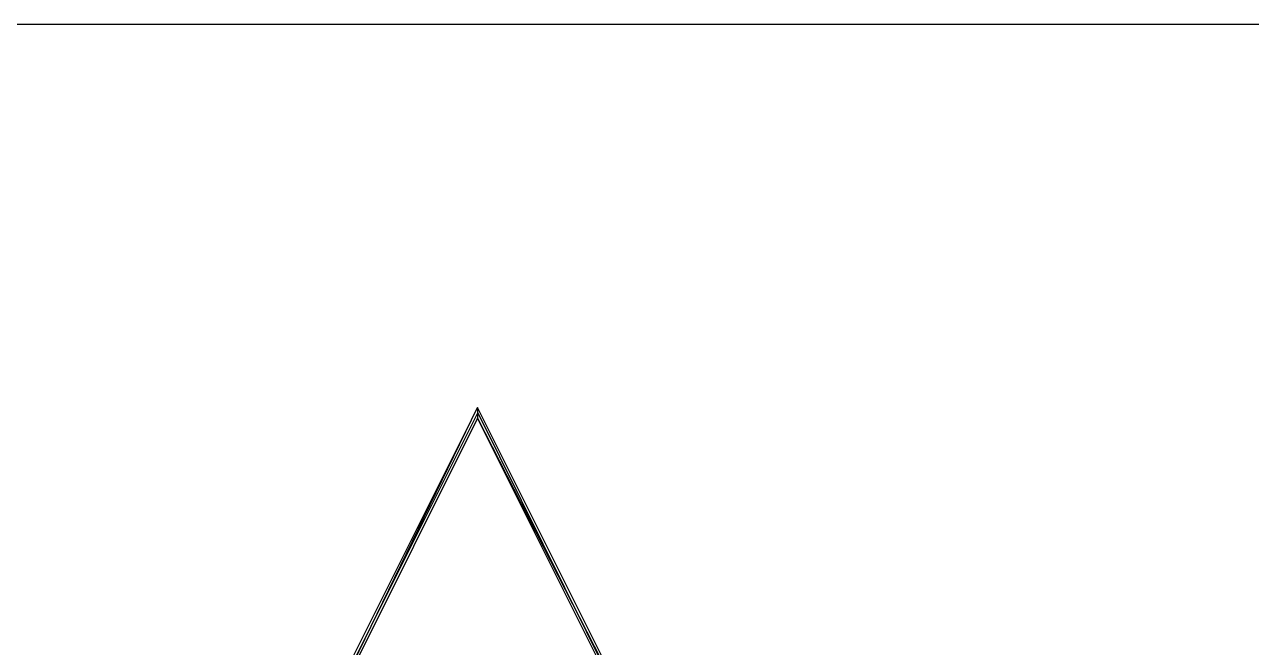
# Model space of a CAD drawing. Header units: millimetres. Extents: x 10 to 831, y 7 to 587.
# Drawn here: x 733.51 to 748.39, y 94.42 to 101.98 of the extents above; entities that cross this region are included whole.
import ezdxf

# ---------------------------------------------------------------- set-up
doc = ezdxf.new("R2010")
doc.units = ezdxf.units.MM
doc.layers.get('0').update_dxf_attribs({"linetype": 'CONTINUOUS'})

msp = doc.modelspace()

# ---------------------------------------------------------------- linework, layer by layer
at = {"color": 0}
msp.add_line((825.779, 101.977), (722.655, 101.977), dxfattribs=at)
at = {"color": 9}
for p, q in [((739.006, 97.3307), (736.223, 91.7649)), ((739.006, 97.3307), (736.223, 91.7649)), ((736.332, 91.8393), (739.006, 97.3307)), ((736.332, 91.8393), (739.006, 97.3307)), ((736.332, 91.8393), (739.006, 97.3307)), ((736.332, 91.8393), (739.006, 97.3307)), ((739.006, 97.3307), (739.006, 97.204)), ((739.006, 97.3307), (739.006, 97.204)), ((741.906, 91.5321), (739.006, 97.3307)), ((739.006, 97.3307), (739.006, 97.204)), ((739.006, 97.3307), (739.006, 97.204)), ((741.906, 91.5321), (739.006, 97.3307)), ((739.006, 97.204), (736.332, 91.8393)), ((739.006, 97.204), (736.332, 91.8393)), ((736.819, 92.8867), (739.01, 97.2675)), ((739.006, 97.204), (741.906, 91.5321)), ((739.006, 97.204), (741.906, 91.5321)), ((741.821, 91.5734), (739.006, 97.204)), ((739.006, 97.204), (741.906, 91.5321)), ((739.006, 97.204), (741.906, 91.5321)), ((741.821, 91.5734), (739.006, 97.204)), ((739.01, 97.2675), (741.186, 92.8867)), ((739.01, 97.2675), (741.186, 92.8867))]:
    msp.add_line(p, q, dxfattribs=at)

doc.saveas('drawing.dxf')
